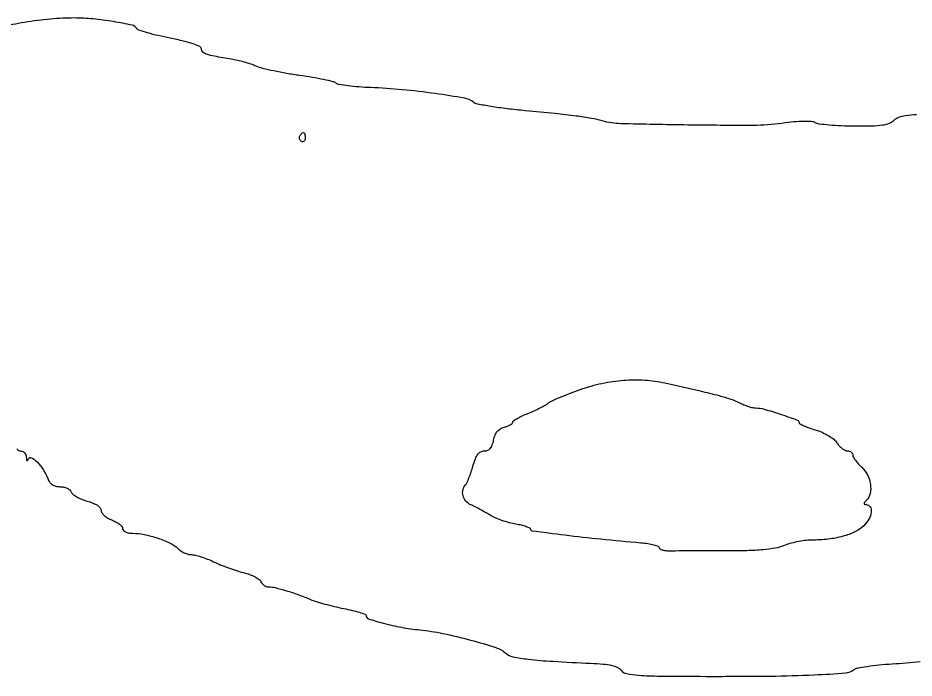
# Model space of a CAD drawing. Extents: x 489 to 2056, y 115 to 2226.
# Drawn here: x 1077.8 to 1328.1, y 630.5 to 815 of the extents above; entities that cross this region are included whole.
import ezdxf

# ---------------------------------------------------------------- set-up
doc = ezdxf.new("R2010")
doc.units = 0

msp = doc.modelspace()

# ---------------------------------------------------------------- linework, layer by layer
for points in [[(1328.78941, 787.937741, 0.029392), (1325.757925, 787.666318, 0.050496), (1323.783247, 787.164268, 0.109313), (1322.469302, 786.326445, -0.107361), (1321.171089, 785.491589, -0.053326), (1319.266296, 785.003099, -0.030782), (1316.348717, 784.760534, -0.007371), (1311.484761, 784.72813, -0.008982), (1307.798877, 784.824151, -0.011646), (1304.426013, 785.051493, -0.009442), (1301.633642, 785.35842, -0.095752), (1300.529983, 785.723282, 0.111736), (1299.412813, 786.05381, 0.020928), (1297.265485, 786.103756, 0.019455), (1294.503068, 785.944743, 0.011199), (1291.193096, 785.549649, -0.034845), (1283.178087, 784.97529, -0.00393), (1264.943478, 785.084409, -0.002678), (1246.181031, 785.444686, -0.0644), (1241, 786.244572, 0.027622), (1238.008072, 786.934297, 0.01006), (1233.705983, 787.589867, 0.007389), (1227.810536, 788.278763, 0.002745), (1219.5, 789.07952, -0.007528), (1214.410846, 789.619066, -0.010498), (1209.878125, 790.26557, -0.007197), (1206.132715, 790.935758, -0.121321), (1205, 791.459249, 0.126448), (1202.508486, 792.580328, 0.007581), (1194.313993, 793.869958, 0.011993), (1185.14874, 794.946758, 0.013532), (1176.30421, 795.530493, -0.009528), (1172.989402, 795.722621, -0.012872), (1170.002814, 796.030405, -0.009896), (1167.546632, 796.397165, -0.122598), (1166.688002, 796.772391, 0.104866), (1165.821313, 797.187853, 0.007514), (1163.205226, 797.781136, 0.010297), (1160.033889, 798.382461, 0.007589), (1156.5, 798.922403, -0.00904), (1152.82342, 799.495073, -0.009407), (1149.218649, 800.193625, -0.009151), (1146.127048, 800.912704, -0.040011), (1144.350719, 801.514814, 0.021378), (1142.868155, 802.079702, 0.011455), (1140.99539, 802.655693, 0.011386), (1139.054432, 803.156884, 0.017458), (1137.350719, 803.493407, -0.004897), (1132.635074, 804.302363, -0.0373), (1130.456706, 804.868468, -0.099058), (1129.383529, 805.49192, -0.214983), (1129, 806.342696, 0.289336), (1128.584259, 807.000991, 0.028125), (1126.758215, 807.747293, 0.024858), (1124.054183, 808.530827, 0.010048), (1120.298887, 809.340035, -0.009143), (1116.919916, 810.061753, -0.013293), (1113.970846, 810.831443, -0.008807), (1111.567571, 811.573541, -0.176837), (1110.975204, 812.040121, 0.203993), (1109.632026, 812.988437, 0.011191), (1104.454323, 813.983742, 0.017915), (1098.744388, 814.740158, 0.023621), (1093.5, 814.995484, 0.023737), (1086.841432, 814.688627, 0.017868), (1079.571939, 813.743782, 0.009104), (1072.88993, 812.505829, 0.356383)], [(1077.429116, 694.598937, 0.106036), (1077.914282, 694.157867, 0.132401), (1078.5, 694, -0.114298), (1079.078374, 693.866035, -0.09567), (1079.582566, 693.485937, -0.089203), (1079.935346, 692.918369, -0.08347), (1080.078947, 692.25, 0.017735), (1080.136557, 691.536323, 0.202577), (1080.272833, 691.295955, 0.449626), (1080.448046, 691.329614, 0.038598), (1080.675988, 691.791121, -0.446478), (1081.531313, 692.102709, -0.076988), (1083.091019, 690.931312, -0.051496), (1084.813943, 688.756863, -0.049634), (1086.080952, 686.25, 0.066473), (1086.624362, 685.258912, 0.089077), (1087.366601, 684.555104, 0.086496), (1088.325236, 684.140067, 0.059073), (1089.506634, 684, -0.054099), (1090.526706, 683.889307, -0.057109), (1091.479765, 683.562564, -0.063811), (1092.228063, 683.081004, -0.126955), (1092.634207, 682.510857, 0.136457), (1093.111124, 681.86715, 0.036339), (1094.182581, 681.150888, 0.034044), (1095.569133, 680.483569, 0.029375), (1097.102823, 679.972313, -0.028891), (1098.719033, 679.435284, -0.05239), (1099.951299, 678.788656, -0.070291), (1100.73957, 678.085653, -0.177366), (1101, 677.374592, 0.154194), (1101.213125, 676.69993, 0.057461), (1101.88125, 675.948456, 0.049998), (1102.852105, 675.241578, 0.04215), (1104, 674.693898, -0.034915), (1105.148294, 674.166258, -0.044248), (1106.11875, 673.517936, -0.050634), (1106.794692, 672.851139, -0.174496), (1107, 672.280762, 0.195993), (1107.204009, 671.780306, 0.089299), (1107.789753, 671.363453, 0.066397), (1108.674248, 671.082283, 0.042442), (1109.75, 670.984819, -0.049781), (1113.041021, 670.637986, -0.029647), (1116.848083, 669.6099, -0.029251), (1120.315843, 668.218727, -0.08711), (1122.400424, 666.75, 0.051069), (1123.219505, 666.080135, 0.038278), (1124.238798, 665.514063, 0.039137), (1125.292829, 665.126687, 0.068597), (1126.211897, 665, -0.059867), (1127.278654, 664.871814, -0.017268), (1128.880332, 664.422123, -0.017105), (1130.665309, 663.785777, -0.017452), (1132.390469, 663.032761, 0.015338), (1134.27558, 662.200419, 0.009249), (1136.55639, 661.324629, 0.00926), (1138.857188, 660.53756, 0.015993), (1140.801497, 659.98035, -0.026381), (1142.488932, 659.458604, -0.032024), (1144.002604, 658.788718, -0.033671), (1145.169347, 658.076605, -0.148344), (1145.658485, 657.447589, 0.085767), (1145.988343, 656.8942, 0.066271), (1146.512581, 656.425229, 0.066025), (1147.143516, 656.108218, 0.08363), (1147.785991, 656, -0.060212), (1149.626055, 655.777604, -0.012786), (1152.745898, 654.927148, -0.013623), (1156.220948, 653.779621, -0.015226), (1159.5, 652.482686, 0.026589), (1161.071073, 651.902201, 0.008577), (1163.454688, 651.207461, 0.008526), (1166.13713, 650.524223, 0.009462), (1168.75, 649.957936, -0.010177), (1171.145842, 649.435098, -0.016306), (1173.164063, 648.881271, -0.010276), (1174.770153, 648.347282, -0.317371), (1175, 648.021644, 0.324131), (1175.683994, 647.077377, 0.013433), (1179.915108, 645.814074, 0.020919), (1184.893988, 644.693108, 0.02029), (1190, 643.978532, -0.026482), (1196.497827, 642.987037, -0.015297), (1204.190722, 641.145478, -0.011604), (1211.300382, 639.03345, -0.10626), (1214.076641, 637.430224, 0.136704), (1215.989461, 636.473701, 0.018779), (1220.435853, 635.781587, 0.0145), (1227.156764, 635.189521, 0.003985), (1237.766584, 634.649034, -0.011582), (1241.288605, 634.415921, -0.034483), (1243.675109, 634.035214, -0.05224), (1245.288601, 633.479818, -0.124048), (1246.266584, 632.684526, 0.186339), (1247.738008, 631.759724, 0.030378), (1251.140831, 631.308174, 0.01538), (1257.133008, 631.065764, 0.001973), (1270, 630.992064, 0.002957), (1287.971984, 631.06634, 0.008898), (1300.230724, 631.407742, 0.007082), (1309.006703, 631.933178, 0.155936), (1311.356347, 632.880779, -0.127133), (1312.264181, 633.307964, -0.009353), (1314.999511, 633.772438, -0.012544), (1318.327357, 634.188606, -0.009167), (1322.040075, 634.489962, 0.011088), (1329.848412, 635.153969, 0.016314)]]:
    msp.add_lwpolyline(points, format="xyb")
for points in [[(1158, 781.440983, -0.067432), (1157.925389, 780.890269, -0.140899), (1157.701458, 780.524436, -0.190788), (1157.36964, 780.397824, -0.136093), (1156.983688, 780.510081, -0.090427), (1156.639411, 780.820631, -0.095498), (1156.434921, 781.22714, -0.099685), (1156.401101, 781.665803, -0.108373), (1156.542705, 782.069098, -0.050477), (1157.13314, 782.838655, -0.315493), (1157.592818, 782.933879, -0.25701), (1157.914842, 782.519563, -0.039415)], [(1258.5, 713.012223, -0.001437), (1268.379625, 710.757785, -0.008096), (1273.632062, 709.453395, -0.015099), (1276.96185, 708.460453, -0.0357), (1279.353689, 707.473443, 0.018162), (1280.595166, 706.909446, 0.017791), (1281.882773, 706.432824, 0.017996), (1283.040435, 706.096227, 0.06182), (1283.815746, 706, -0.069226), (1286.25586, 705.660537, -0.011523), (1290.792666, 704.259595, -0.005323), (1295.506971, 702.627973, -0.316735), (1296, 701.927754, 0.27737), (1296.203698, 701.58881, 0.016175), (1297.332086, 701.035116, 0.020753), (1298.796853, 700.446111, 0.013431), (1300.534761, 699.881798, -0.032201), (1302.400265, 699.197691, -0.031043), (1304.186355, 698.272522, -0.032787), (1305.666574, 697.247748, -0.080085), (1306.557814, 696.271421, 0.0415), (1307.236467, 695.402368, 0.04282), (1308.042773, 694.66723, 0.046628), (1308.851061, 694.15993, 0.117358), (1309.523053, 694, -0.075294), (1310.08735, 693.914539, -0.088922), (1310.566147, 693.666497, -0.100706), (1310.886219, 693.297637, -0.129203), (1311, 692.864671, 0.130362), (1311.154709, 692.28137, 0.027066), (1311.734375, 691.382249, 0.026723), (1312.54296, 690.38274, 0.022444), (1313.5, 689.41242, -0.089576), (1315.107529, 687.274449, -0.081643), (1315.931673, 684.639302, -0.089225), (1315.835386, 682.092634, -0.143378), (1314.8, 680.2, 0.024092), (1314.28626, 679.634215, 0.158309), (1314.147816, 679.28254, 0.337765), (1314.288433, 679.072724, 0.082408), (1314.726676, 679, -0.258996), (1315.83182, 678.386382, -0.169036), (1316.161169, 676.9285, -0.101759), (1315.50872, 674.929901, -0.072707), (1314.055478, 673.070982, -0.077582), (1311.615689, 671.375694, -0.046209), (1308.298312, 670.126815, -0.039003), (1304.195637, 669.338919, -0.02531), (1299.372124, 669.043551, 0.028531), (1297.53184, 668.918963, 0.018054), (1295.408056, 668.574595, 0.018124), (1293.33937, 668.083458, 0.031619), (1291.674017, 667.508262, -0.055122), (1289.321863, 666.817486, -0.021371), (1285.951969, 666.367382, -0.0161), (1281.427644, 666.105366, -0.006677), (1275.301893, 666.030026, 0.000291), (1270.198515, 666.032443, 0.000361), (1265.452744, 666.028503, 0.000293), (1261.467516, 666.019977, 0.002741), (1259.75, 666.00588, -0.03187), (1258.6965, 666.058628, -0.049498), (1257.807813, 666.25052, -0.064046), (1257.193086, 666.539542, -0.256244), (1257, 666.891566, 0.3149), (1256.731308, 667.27589, 0.024087), (1255.457813, 667.673112, 0.026211), (1253.762299, 668.019946, 0.016409), (1251.75, 668.25555, -0.004347), (1240.631738, 669.286168, -0.005803), (1230.55822, 670.426623, -0.001212), (1221.449143, 671.587558, -0.376861), (1221, 672.098825, 0.296457), (1220.792162, 672.418554, 0.021948), (1219.774059, 672.818245, 0.024859), (1218.426079, 673.206595, 0.015858), (1216.826584, 673.529298, -0.025928), (1215.004095, 673.935335, -0.017571), (1212.975362, 674.57669, -0.017734), (1211.054285, 675.336862, -0.033506), (1209.576584, 676.104754, 0.007617), (1208.234023, 676.893187, 0.005824), (1206.742809, 677.715831, 0.005892), (1205.328073, 678.453592, 0.013815), (1204.25, 678.962807, -0.112197), (1202.885458, 679.972646, -0.115911), (1202.111235, 681.461837, -0.119293), (1202.092858, 683.105378, -0.123789), (1202.831422, 684.55, 0.074366), (1203.224051, 685.161918, 0.012034), (1203.773675, 686.469375, 0.013052), (1204.34783, 688.053197, 0.011147), (1204.871563, 689.75, -0.022072), (1205.553576, 691.799629, -0.069877), (1206.251498, 693.062455, -0.11113), (1207.062717, 693.752737, -0.121512), (1208.065142, 694, 0.097243), (1209.003196, 694.184181, 0.118926), (1209.726386, 694.705393, 0.090501), (1210.264011, 695.624967, 0.037805), (1210.652594, 697.012972, -0.046171), (1211.065067, 698.396847, -0.077035), (1211.684231, 699.439879, -0.086085), (1212.533609, 700.169307, -0.073109), (1213.627594, 700.62138, 0.029174), (1214.536107, 700.906638, 0.04097), (1215.303106, 701.271917, 0.047043), (1215.844211, 701.658521, 0.217434), (1216, 701.999828, -0.24693), (1216.20489, 702.389406, -0.018528), (1217.248437, 703.051531, -0.02222), (1218.621534, 703.773225, -0.014861), (1220.25, 704.480545, 0.01112), (1221.97785, 705.215715, 0.011433), (1223.655194, 706.020556, 0.01123), (1225.076128, 706.783413, 0.046616), (1225.874064, 707.339125, -0.067213), (1226.802423, 707.930606, -0.007617), (1229.084615, 708.943786, -0.009111), (1231.853368, 710.063671, -0.007291), (1234.874064, 711.171635, -0.031132), (1240.929979, 712.87853, -0.033697), (1246.993012, 713.764602, -0.034959), (1252.902414, 713.811049, -0.039883)]]:
    msp.add_lwpolyline(points, format="xyb", close=True)

doc.saveas('drawing.dxf')
